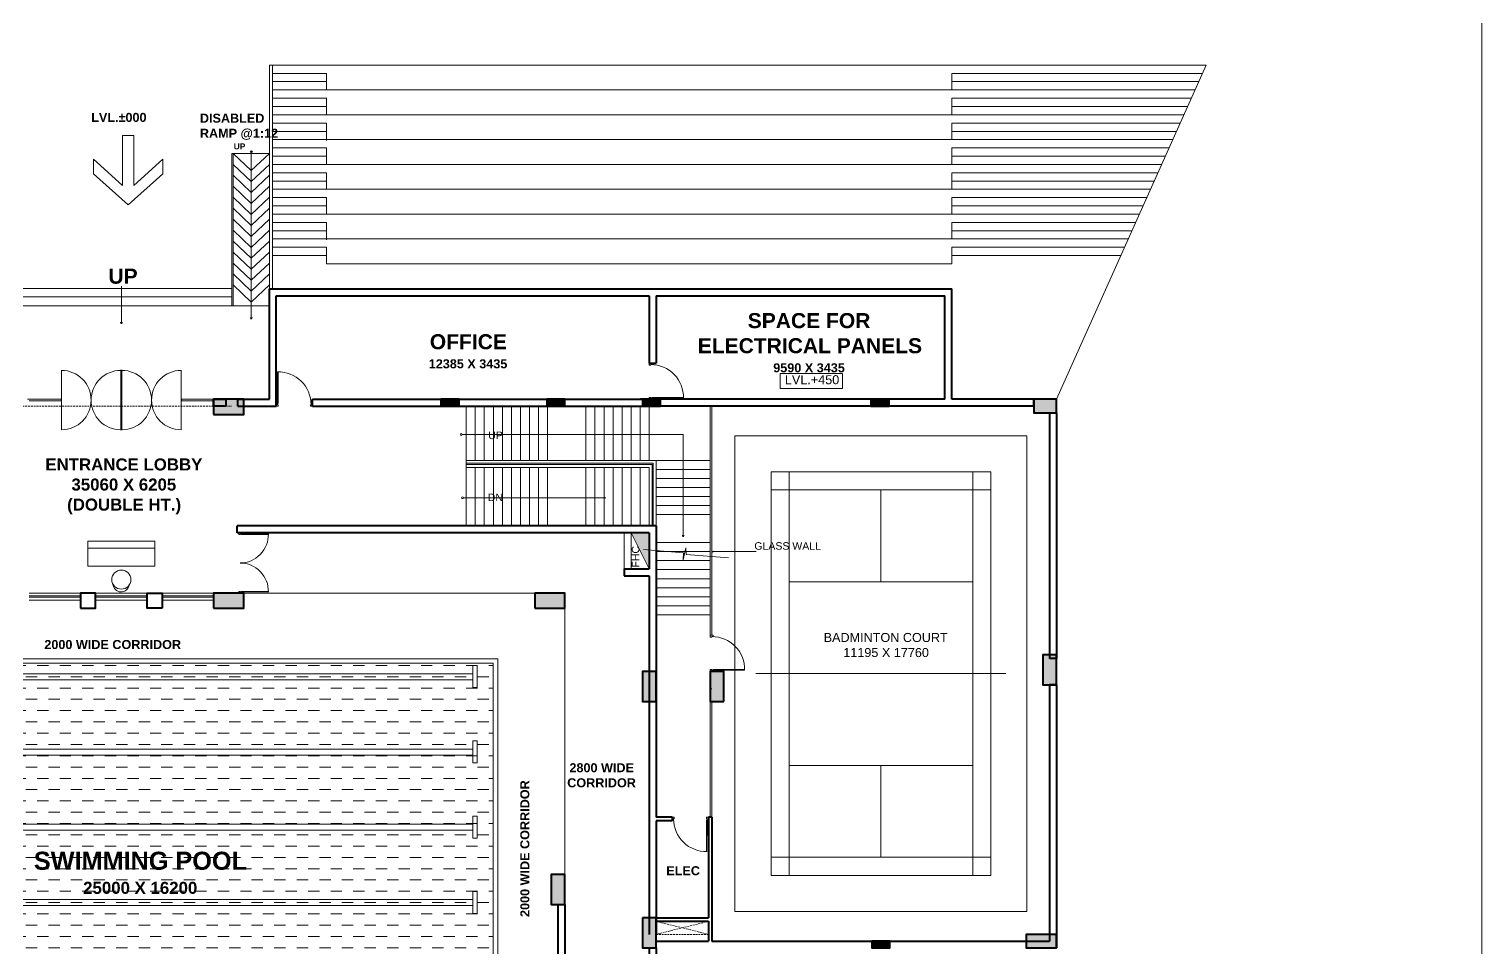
# Model space of a CAD drawing. Header units: inches. Extents: x 3031157 to 3117753, y 705284 to 945006.
# Drawn here: x 3069501 to 3117753, y 738870 to 769387 of the extents above; entities that cross this region are included whole.
import ezdxf

# ---------------------------------------------------------------- set-up
doc = ezdxf.new("R2010")
doc.units = ezdxf.units.IN
doc.header["$LTSCALE"] = 250
doc.header["$MEASUREMENT"] = 0
doc.linetypes.add('HIDDEN', pattern=[0.375, 0.25, -0.125])
doc.layers.get('0').update_dxf_attribs({"lineweight": 13})
for name, color, linetype, lineweight in [('col', 6, 'Continuous', 40), ('door', 3, 'Continuous', 15), ('ele', 2, 'Continuous', 20), ('furniture', 97, 'Continuous', 18), ('hatch', 8, 'Continuous', 5), ('hidden', 116, 'HIDDEN', 13), ('Stairs', 2, 'Continuous', 18), ('text', 190, 'Continuous', 20), ('wall', 1, 'Continuous', 40), ('win', 4, 'Continuous', 18)]:
    doc.layers.add(name, color=color, linetype=linetype, lineweight=lineweight)
doc.styles.get("Standard").update_dxf_attribs({"font": 'swissc.ttf', "height": 100})
doc.dimstyles.get("Standard").update_dxf_attribs({"dimtxt": 100, "dimasz": 50, "dimexe": 50, "dimexo": 50, "dimgap": 1, "dimtad": 0, "dimdec": 0, "dimzin": 4, "dimdsep": 46, "dimtxsty": 'Standard', "dimblk1": 'ARCHTICK', "dimblk2": 'ARCHTICK', "dimsah": 1, "dimcen": 0, "dimdle": 50, "dimclrd": 45, "dimclre": 45, "dimclrt": 256, "dimadec": 0, "dimazin": 0, "dimtfac": 4, "dimtdec": 0, "dimtofl": 0, "dimtmove": 2, "dimatfit": 0, "dimldrblk": 'OPEN30', "dimfxl": 1.5, "dimtolj": 1, "dimtzin": 0, "dimlwd": 18, "dimlwe": 18, "dimarcsym": 0})

# ---------------------------------------------------------------- blocks, each defined once
blk = doc.blocks.new('esr')
at = {"layer": 'door', "color": 5, "lineweight": 18, "ltscale": 0.1}
for p, q in [((3230921, 1727251), (3230914, 1727206)), ((3230914, 1727206), (3230959, 1727200)), ((3230921, 1727251), (3231016, 1727237)), ((3230959, 1727200), (3230956, 1727181)), ((3231007, 1727173), (3230956, 1727181)), ((3231016, 1727237), (3231007, 1727173)), ((3230749, 1726108), (3229720, 1726260)), ((3230753, 1726129), (3229722, 1726280)), ((3230746, 1726063), (3230753, 1726108)), ((3230746, 1726063), (3230842, 1726049)), ((3230756, 1726127), (3230753, 1726108)), ((3230753, 1726108), (3230797, 1726101)), ((3230797, 1726101), (3230800, 1726120)), ((3230851, 1726113), (3230800, 1726120)), ((3230842, 1726049), (3230851, 1726113))]:
    blk.add_line(p, q, dxfattribs=at)
at = {"layer": 'door', "lineweight": 18, "ltscale": 0.1}
blk.add_arc((3230800, 1726122, 0), 1089, 81.6364, 172.9588, dxfattribs=at)
blk = doc.blocks.new('badminton')
at = {"layer": 'furniture'}
for p, q in [((105, 6410), (105, -6990)), ((6205, -6990), (6205, 6410)), ((6805, 5810), (-495, 5810)), ((3155, 2760), (3155, 5810)), ((105, 2760), (6205, 2760)), ((-995, -290), (7305, -290)), ((105, -3340), (6205, -3340)), ((3155, -3340), (3155, -6390)), ((-495, -6390), (6805, -6390))]:
    blk.add_line(p, q, dxfattribs=at)
blk.add_lwpolyline([(-1695, -8190), (-1695, 7610), (8005, 7610), (8005, -8190)], close=True, dxfattribs=at)
blk.add_lwpolyline([(-495, 6410), (-495, -6990), (6805, -6990), (6805, 6410), (-495, 6410)], dxfattribs=at)
blk = doc.blocks.new('_ArchTick')
at = {"color": 0, "linetype": 'ByBlock', "const_width": 0.15}
blk.add_lwpolyline([(-0.5, -0.5), (0.5, 0.5)], dxfattribs=at)
blk = doc.blocks.new('_Open30')
at = {"color": 0, "linetype": 'ByBlock', "lineweight": -2}
for p, q in [((-1, 0.27), (0, 0)), ((0, 0), (-1, -0.27)), ((0, 0), (-1, 0))]:
    blk.add_line(p, q, dxfattribs=at)
blk = doc.blocks.new('A$C483A0430')
at = {"layer": 'door', "color": 5, "lineweight": 18, "ltscale": 0.1, "extrusion": (-4.68159e-09, 1.97941e-08, 1)}
for p, q in [((50, 277, -10), (281, 912, -10)), ((62, 272, -10), (294, 907, -10)), ((21, 285, -10), (0, 226, -10)), ((0, 226, -10), (39, 212, -10)), ((21, 285, -10), (49, 275, -10)), ((49, 275, -10), (39, 247, -10)), ((39, 247, -10), (51, 243, -10)), ((39, 212, -10), (51, 243, -10)), ((61, 270, -10), (49, 275, -10))]:
    blk.add_line(p, q, dxfattribs=at)
at = {"layer": 'door', "lineweight": 18, "ltscale": 0.1, "extrusion": (-4.68159e-09, 1.97941e-08, 1)}
blk.add_arc((51, 243, -10), 707, 339.952, 71.2744, dxfattribs=at)

msp = doc.modelspace()

# ---------------------------------------------------------------- hatches: boundary and pattern name
at = {"layer": 'hatch'}
for points in [[(3075631, 757090), (3075631, 756590), (3076631, 756590), (3076631, 757090)], [(3083181, 757090), (3083181, 756860), (3083781, 756860), (3083781, 757090)], [(3086693, 757090), (3086693, 756860), (3087293, 756860), (3087293, 757090)], [(3089871, 757090), (3089871, 756860), (3090471, 756860), (3090471, 757090)], [(3097461, 757090), (3097461, 756860), (3098061, 756860), (3098061, 757090)], [(3103621, 756640), (3103621, 757090), (3102871, 757090), (3102871, 756640)], [(3075631, 750655), (3075631, 750155), (3076631, 750155), (3076631, 750655)], [(3086296, 750655), (3086296, 750155), (3087296, 750155), (3087296, 750655)], [(3103171, 747605), (3103621, 747605), (3103621, 748605), (3103171, 748605)], [(3089876, 747055), (3090326, 747055), (3090326, 748055), (3089876, 748055)], [(3092126, 747055), (3092576, 747055), (3092576, 748055), (3092126, 748055)], [(3086846, 740310), (3087296, 740310), (3087296, 741310), (3086846, 741310)], [(3090326, 739870), (3089876, 739870), (3089876, 738870), (3090326, 738870)], [(3103621, 738870), (3103621, 739320), (3102621, 739320), (3102621, 738870)], [(3097492, 739100), (3097492, 738870), (3098092, 738870), (3098092, 739100)]]:
    msp.add_hatch(color=256, dxfattribs=at).paths.add_polyline_path(points)
h = msp.add_hatch(color=256, dxfattribs=at)
h.dxf.hatch_style = 1
h.paths.add_polyline_path([(3089497, 752655), (3090094, 752655), (3090097, 751455)])
h = msp.add_hatch(dxfattribs=at)
h.set_pattern_fill('DASH', color=256, scale=3000, style=0)
h.set_pattern_definition([(4e-14, (-4236357.17, 1914127.33), (375, 375), [375, -375])])
h.paths.add_polyline_path([(3084916, 732375), (3084916, 748275), (3060216, 748275), (3060216, 732375)])

# ---------------------------------------------------------------- linework, layer by layer
msp.add_lwpolyline([(3031157, 945006), (3117753, 945006), (3117753, 705284), (3031157, 705284)], close=True)
at = {"layer": 'col'}
for points, elevation in [([(3075631, 756590), (3076631, 756590), (3076631, 757090), (3075631, 757090)], 0), ([(3083181, 757090), (3083181, 756860), (3083781, 756860), (3083781, 757090)], 18880), ([(3086693, 757090), (3086693, 756860), (3087293, 756860), (3087293, 757090)], 9440), ([(3089871, 757090), (3089871, 756860), (3090471, 756860), (3090471, 757090)], 9440), ([(3097461, 757090), (3097461, 756860), (3098061, 756860), (3098061, 757090)], 18880), ([(3103621, 756640), (3103621, 757090), (3102871, 757090), (3102871, 756640)], 18880), ([(3075631, 750155), (3076631, 750155), (3076631, 750655), (3075631, 750655)], 18880), ([(3086296, 750155), (3087296, 750155), (3087296, 750655), (3086296, 750655)], 9440), ([(3103621, 747605), (3103621, 748605), (3103171, 748605), (3103171, 747605)], 18880), ([(3090326, 747055), (3090326, 748055), (3089876, 748055), (3089876, 747055)], 28320), ([(3092576, 747055), (3092576, 748055), (3092126, 748055), (3092126, 747055)], 28320), ([(3087296, 740310), (3087296, 741310), (3086846, 741310), (3086846, 740310)], 18880), ([(3089876, 739870), (3089876, 738870), (3090326, 738870), (3090326, 739870)], 9440), ([(3103621, 739320), (3102621, 739320), (3102621, 738870), (3103621, 738870)], 18880), ([(3097492, 739100), (3097492, 738870), (3098092, 738870), (3098092, 739100)], 18880)]:
    msp.add_lwpolyline(points, close=True, dxfattribs=dict(at, elevation=elevation))
at = {"layer": 'Defpoints'}
msp.add_circle((3076881, 765312), 27.4, dxfattribs=at)
at = {"layer": 'door'}
for p, q in [((3070576, 758053), (3070576, 756078)), ((3072551, 756065), (3072551, 758065)), ((3072551, 758053), (3072551, 756078)), ((3072581, 756065), (3072581, 758065)), ((3072581, 758053), (3072581, 756078)), ((3074556, 758053), (3074556, 756078))]:
    msp.add_line(p, q, dxfattribs=at)
for centre, start, end in [((3070576, 757065), 270, 90), ((3072551, 757065), 90, 270), ((3072581, 757065), 270, 90), ((3074556, 757065), 90, 270)]:
    msp.add_arc(centre, 987, start, end, dxfattribs=at)
at = {"layer": 'ele'}
for p, q in [((3083887, 755924), (3091226, 755924)), ((3089267, 752655), (3089267, 751455)), ((3089497, 752655), (3089497, 751455)), ((3089497, 752655), (3090097, 751455))]:
    msp.add_line(p, q, dxfattribs=at)
at = {"layer": 'ele', "extrusion": (-0.046989, -1.58447e-06, 0.998895), "elevation": 210352}
msp.add_lwpolyline([(-764477, 3084963), (-764957, 3084963), (-764093, 3085926), (-765746, 3085926), (-765746, 3086298), (-764093, 3086298), (-764957, 3087261), (-764477, 3087261), (-763448, 3086112)], close=True, dxfattribs=at)
at = {"layer": 'ele', "extrusion": (1.68695e-08, -1.1209e-08, 1), "elevation": 9440}
for points in [[(3085066, 732277), (3085066, 748477), (3060066, 748477), (3060066, 732277)], [(3084916, 732427), (3084916, 748327), (3060216, 748327), (3060216, 732427)], [(3060897, 747777), (3084235, 747777), (3084235, 747977), (3060897, 747977)], [(3060897, 745277), (3084235, 745277), (3084235, 745477), (3060897, 745477)], [(3060897, 742777), (3084235, 742777), (3084235, 742977), (3060897, 742977)], [(3060897, 740277), (3084235, 740277), (3084235, 740477), (3060897, 740477)]]:
    msp.add_lwpolyline(points, close=True, dxfattribs=at)
at = {"layer": 'ele', "elevation": 9440}
for points in [[(3084235, 747515), (3084235, 748246), (3084385, 748246), (3084385, 747515), (3084235, 747515)], [(3084235, 745015), (3084235, 745746), (3084385, 745746), (3084385, 745015), (3084235, 745015)], [(3084235, 742515), (3084235, 743246), (3084385, 743246), (3084385, 742515), (3084235, 742515)], [(3084235, 740015), (3084235, 740746), (3084385, 740746), (3084385, 740015), (3084235, 740015)]]:
    msp.add_lwpolyline(points, dxfattribs=at)
at = {"layer": 'ele'}
for centre in [(3083857, 755924), (3083897, 753821)]:
    msp.add_circle(centre, 30, dxfattribs=at)
at = {"layer": 'hidden'}
for p, q in [((3068906, 756860), (3076226, 756860)), ((3092061, 739755), (3090326, 739320)), ((3090326, 739755), (3092061, 739322))]:
    msp.add_line(p, q, dxfattribs=at)
msp.add_lwpolyline([(3090326, 739320), (3092061, 739320), (3092061, 739755), (3090326, 739755)], close=True, dxfattribs=at)
at = {"layer": 'Stairs'}
for p, q in [((3077481, 760755), (3077481, 768190)), ((3077481, 768190), (3077581, 768190)), ((3077581, 760755), (3077581, 768190)), ((3079381, 768190), (3077581, 768190)), ((3100146, 768190), (3079381, 768190)), ((3108591, 768190), (3100146, 768190)), ((3108591, 768190), (3103621, 757090)), ((3079381, 767915), (3077581, 767915)), ((3079381, 767365), (3079381, 767915)), ((3100146, 767365), (3100146, 767915)), ((3108468, 767915), (3100146, 767915)), ((3079381, 767640), (3077581, 767640)), ((3079381, 767365), (3077581, 767365)), ((3100146, 767365), (3079381, 767365)), ((3108345, 767640), (3100146, 767640)), ((3108222, 767365), (3100146, 767365)), ((3079381, 767090), (3077581, 767090)), ((3079381, 766815), (3077581, 766815)), ((3079381, 766540), (3079381, 767090)), ((3100146, 766540), (3100146, 767090)), ((3108098, 767090), (3100146, 767090)), ((3107975, 766815), (3100146, 766815)), ((3079381, 766540), (3077581, 766540)), ((3079381, 766265), (3077581, 766265)), ((3100146, 766540), (3079381, 766540)), ((3079381, 765688), (3079381, 766265)), ((3107852, 766540), (3100146, 766540)), ((3100146, 765715), (3100146, 766265)), ((3107729, 766265), (3100146, 766265)), ((3079381, 765990), (3077581, 765990)), ((3107606, 765990), (3100146, 765990)), ((3079381, 765715), (3077581, 765715)), ((3079381, 765440), (3077581, 765440)), ((3100146, 765715), (3079381, 765715)), ((3079381, 764890), (3079381, 765440)), ((3107483, 765715), (3100146, 765715)), ((3100146, 764890), (3100146, 765440)), ((3107360, 765440), (3100146, 765440)), ((3076231, 760190), (3076231, 765257)), ((3076281, 765257), (3076231, 765257)), ((3076281, 760190), (3076281, 765257)), ((3076281, 765257), (3077481, 765257)), ((3079381, 765165), (3077581, 765165)), ((3079381, 764890), (3077581, 764890)), ((3100146, 764890), (3079381, 764890)), ((3107237, 765165), (3100146, 765165)), ((3107113, 764890), (3100146, 764890)), ((3079381, 764615), (3077581, 764615)), ((3079381, 764340), (3077581, 764340)), ((3079381, 764065), (3079381, 764615)), ((3100146, 764065), (3100146, 764615)), ((3106990, 764615), (3100146, 764615)), ((3106867, 764340), (3100146, 764340)), ((3079381, 764065), (3077581, 764065)), ((3100146, 764065), (3079381, 764065)), ((3106744, 764065), (3100146, 764065)), ((3079381, 763790), (3077581, 763790)), ((3079381, 763515), (3077581, 763515)), ((3079381, 763240), (3079381, 763790)), ((3100146, 763240), (3100146, 763790)), ((3106621, 763790), (3100146, 763790)), ((3106498, 763515), (3100146, 763515)), ((3079381, 763240), (3077581, 763240)), ((3079381, 762965), (3077581, 762965)), ((3100146, 763240), (3079381, 763240)), ((3079381, 762392), (3079381, 762965)), ((3106375, 763240), (3100146, 763240)), ((3100146, 762415), (3100146, 762965)), ((3106252, 762965), (3100146, 762965)), ((3079381, 762690), (3077581, 762690)), ((3079381, 762415), (3077581, 762415)), ((3100146, 762415), (3079381, 762415)), ((3106128, 762690), (3100146, 762690)), ((3106005, 762415), (3100146, 762415)), ((3079381, 762140), (3077581, 762140)), ((3079381, 761590), (3079381, 762140)), ((3100146, 761590), (3100146, 762140)), ((3105882, 762140), (3100146, 762140)), ((3079381, 761865), (3077581, 761865)), ((3100146, 761590), (3079381, 761590)), ((3105759, 761865), (3100146, 761865)), ((3067651, 760765), (3076231, 760765)), ((3067651, 760490), (3076231, 760490)), ((3067651, 760190), (3077481, 760190)), ((3084021, 756860), (3084021, 755060)), ((3084321, 756860), (3084321, 755060)), ((3084621, 756860), (3084621, 755060)), ((3084921, 756860), (3084921, 755060)), ((3085221, 756860), (3085221, 755060)), ((3085521, 756860), (3085521, 755060)), ((3085821, 756860), (3085821, 755060)), ((3086121, 756860), (3086121, 755060)), ((3086421, 756860), (3086421, 755060)), ((3086721, 756860), (3086721, 755060)), ((3087996, 756860), (3087996, 755060)), ((3088296, 756860), (3088296, 755060)), ((3088596, 756860), (3088596, 755060)), ((3088896, 756860), (3088896, 755060)), ((3089196, 756860), (3089196, 755060)), ((3089496, 756860), (3089496, 755060)), ((3089796, 756860), (3089796, 755060)), ((3090096, 756860), (3090096, 755060)), ((3084021, 754828), (3084021, 752885)), ((3084321, 754828), (3084321, 752885)), ((3084621, 754828), (3084621, 752885)), ((3084921, 754828), (3084921, 752885)), ((3085221, 754828), (3085221, 752885)), ((3085521, 754828), (3085521, 752885)), ((3085821, 754828), (3085821, 752885)), ((3086121, 754828), (3086121, 752885)), ((3086421, 754828), (3086421, 752885)), ((3086721, 754828), (3086721, 752885)), ((3087996, 754828), (3087996, 752885)), ((3088296, 754828), (3088296, 752885)), ((3088596, 754828), (3088596, 752885)), ((3088896, 754828), (3088896, 752885)), ((3089196, 754828), (3089196, 752885)), ((3089496, 754828), (3089496, 752885)), ((3089796, 754828), (3089796, 752885)), ((3090326, 755060), (3092126, 755060)), ((3090326, 754760), (3092126, 754760)), ((3090326, 754460), (3092126, 754460)), ((3090326, 754160), (3092126, 754160)), ((3090326, 753860), (3092126, 753860)), ((3090326, 753560), (3092126, 753560)), ((3090326, 753260), (3092126, 753260)), ((3090326, 752333), (3092126, 752333)), ((3090326, 752033), (3092126, 752033)), ((3090326, 751733), (3092126, 751733)), ((3090326, 751433), (3092126, 751433)), ((3090326, 751133), (3092126, 751133)), ((3090326, 750833), (3092126, 750833)), ((3090326, 750533), (3092126, 750533)), ((3090326, 750233), (3092126, 750233)), ((3090326, 749933), (3092126, 749933))]:
    msp.add_line(p, q, dxfattribs=at)
for points in [[(3076281, 765257), (3076881, 764685), (3077481, 765257)], [(3076281, 764893), (3076881, 764321), (3077481, 764893)], [(3076281, 764529), (3076881, 763957), (3077481, 764529)], [(3076281, 764165), (3076881, 763593), (3077481, 764165)], [(3076281, 763801), (3076881, 763229), (3077481, 763801)], [(3076281, 763437), (3076881, 762865), (3077481, 763437)], [(3076281, 763073), (3076881, 762501), (3077481, 763073)], [(3076281, 762709), (3076881, 762137), (3077481, 762709)], [(3076281, 762345), (3076881, 761773), (3077481, 762345)], [(3076281, 761981), (3076881, 761409), (3077481, 761981)], [(3076281, 761617), (3076881, 761045), (3077481, 761617)], [(3076281, 761253), (3076881, 760681), (3077481, 761253)], [(3076281, 760889), (3076881, 760317), (3077481, 760889)], [(3092735, 751823), (3091329, 751940), (3091315, 752162), (3091226, 751764), (3091236, 751990), (3089911, 752099)]]:
    msp.add_lwpolyline(points, dxfattribs=at)
at = {"layer": 'text'}
msp.add_lwpolyline([(3094446, 757950), (3096519, 757950), (3096519, 757447), (3094446, 757447)], close=True, dxfattribs=at)
at = {"layer": 'wall'}
for p, q in [((3077481, 760755), (3100146, 760755)), ((3077481, 757090), (3077481, 760755)), ((3077711, 760525), (3090096, 760525)), ((3077711, 756860), (3077711, 760525)), ((3090096, 760525), (3090096, 758290)), ((3090326, 760525), (3090326, 758290)), ((3090326, 760525), (3099916, 760525)), ((3099916, 757090), (3099916, 760525)), ((3100146, 757090), (3100146, 760755)), ((3090095, 758290), (3090326, 758290)), ((3076431, 757090), (3077481, 757090)), ((3076431, 756860), (3076431, 757090)), ((3078911, 757090), (3090096, 757090)), ((3078911, 756860), (3078911, 757090)), ((3089871, 757090), (3089806, 757090)), ((3099916, 757090), (3090471, 757090)), ((3102871, 757090), (3100146, 757090)), ((3102871, 756860), (3102871, 757090)), ((3076431, 756860), (3077711, 756860)), ((3078911, 756860), (3090326, 756860)), ((3078911, 756860), (3083181, 756860)), ((3102871, 756860), (3090471, 756860)), ((3103391, 756640), (3103391, 748480)), ((3103391, 756640), (3103621, 756640)), ((3103621, 756640), (3103621, 748480)), ((3090326, 752885), (3076410, 752885)), ((3076410, 752655), (3076410, 752885)), ((3076410, 752655), (3076410, 752885)), ((3090326, 752885), (3090326, 743210)), ((3090096, 752655), (3076410, 752655)), ((3090096, 752655), (3090096, 751455)), ((3090096, 752655), (3090096, 751455)), ((3089267, 751455), (3090097, 751455)), ((3089267, 751455), (3089267, 751225)), ((3089267, 751225), (3090097, 751225)), ((3090096, 751225), (3090096, 739320)), ((3103621, 748480), (3103391, 748480)), ((3103396, 747605), (3103391, 739100)), ((3103626, 747605), (3103396, 747605)), ((3103626, 747605), (3103621, 738870)), ((3090861, 743210), (3090326, 743210)), ((3090326, 743095), (3090326, 739320)), ((3090861, 743095), (3090326, 743095)), ((3090861, 743210), (3090861, 743095)), ((3092176, 743210), (3092061, 743210)), ((3092061, 743210), (3092061, 739870)), ((3092176, 743210), (3092176, 739100)), ((3087066, 740310), (3087066, 733325)), ((3087066, 740310), (3087296, 740310)), ((3087296, 740310), (3087296, 733555)), ((3090326, 739870), (3092061, 739870)), ((3090326, 739755), (3092061, 739755)), ((3092061, 739755), (3092061, 739100)), ((3090096, 738870), (3090096, 737370)), ((3090326, 739100), (3092061, 739100)), ((3090326, 738870), (3090326, 735585)), ((3092176, 739100), (3103391, 739100))]:
    msp.add_line(p, q, dxfattribs=at)
for points in [[(3076041, 756860), (3075631, 756860), (3075631, 757090), (3076041, 757090)], [(3071211, 750155), (3071711, 750155), (3071711, 750655), (3071211, 750655)], [(3073922, 750155), (3073422, 750155), (3073422, 750655), (3073922, 750655)]]:
    msp.add_lwpolyline(points, close=True, dxfattribs=at)
at = {"layer": 'win'}
for p, q in [((3069451, 757090), (3070566, 757090)), ((3069501, 757090), (3070566, 757090)), ((3070566, 757090), (3070566, 757040)), ((3074566, 757090), (3075681, 757090)), ((3074566, 757090), (3075631, 757090)), ((3074566, 757090), (3074566, 757040)), ((3069501, 757040), (3070566, 757040)), ((3074566, 757040), (3075631, 757040)), ((3092126, 756860), (3092124, 749255)), ((3092176, 756860), (3092174, 749255)), ((3084021, 755060), (3084021, 754828)), ((3090326, 755060), (3084021, 755060)), ((3084021, 754965), (3090231, 754965)), ((3084021, 754925), (3090191, 754925)), ((3090096, 754828), (3084021, 754828)), ((3090096, 754828), (3090096, 752885)), ((3090191, 754925), (3090191, 752885)), ((3090231, 754965), (3090231, 752885)), ((3090326, 755060), (3090326, 752885)), ((3073679, 752378), (3071449, 752378)), ((3071449, 751548), (3071449, 752378)), ((3073679, 751548), (3073679, 752378)), ((3073679, 752148), (3071449, 752148)), ((3073679, 751548), (3071449, 751548)), ((3071211, 750655), (3069501, 750655)), ((3071211, 750560), (3069501, 750560)), ((3071211, 750520), (3069501, 750520)), ((3071211, 750425), (3069501, 750425)), ((3071711, 750655), (3073422, 750655)), ((3071711, 750560), (3073422, 750560)), ((3071711, 750520), (3073422, 750520)), ((3071711, 750425), (3073422, 750425)), ((3073922, 750655), (3075631, 750655)), ((3073922, 750560), (3075631, 750560)), ((3073922, 750520), (3075631, 750520)), ((3073922, 750425), (3075631, 750425)), ((3087297, 750655), (3076632, 750655)), ((3087297, 750655), (3087297, 741310)), ((3092124, 749255), (3092174, 749255)), ((3092126, 747480), (3092176, 747480)), ((3092126, 747055), (3092126, 743210)), ((3092176, 747055), (3092176, 743210))]:
    msp.add_line(p, q, dxfattribs=at)
msp.add_circle((3072566, 751102), 317, dxfattribs=at)
msp.add_arc((3072559, 750963), 271, 183.084, 350.7921, dxfattribs=at)

# ---------------------------------------------------------------- block references
at = {"layer": 'door', "extrusion": (1.6736e-08, -1.14198e-08, -1), "xscale": -1, "zscale": -0.9999999612348188, "rotation": 81.6365595297787}
msp.add_blockref('esr', (-900086, 3702286, 0), dxfattribs=at)
at = {"layer": 'door', "extrusion": (-1.14198e-08, 1.6736e-08, -1)}
for p, zscale, rotation in [((-6035521, -1420535, 0), -0.9999999612348194, 8.363440470221306), ((-6037552, -1429570, 0), -0.9999999612348196, 8.36344047022119)]:
    msp.add_blockref('esr', p, dxfattribs=dict(at, zscale=zscale, rotation=rotation))
at = {"layer": 'door', "yscale": 1.333306434444089, "zscale": 1.333306434444089}
for p, xscale, rotation in [((3076180, 752552), 1.333306434444089, 290.04811622484), ((3076180, 750758), -1.333306434444089, 249.95188377516)]:
    msp.add_blockref('A$C483A0430', p, dxfattribs=dict(at, xscale=xscale, rotation=rotation))
at = {"layer": 'door', "extrusion": (-1.6736e-08, 1.14198e-08, -1), "xscale": -1, "zscale": -0.9999999612348188, "rotation": 261.6365595297787}
msp.add_blockref('esr', (-5269686, -2202215, 0), dxfattribs=at)
at = {"layer": 'furniture', "extrusion": (-1.68695e-08, -1.12089e-08, -1), "zscale": -1, "rotation": 180.000046749819}
msp.add_blockref('badminton', (-3094638, 747690, 0), dxfattribs=at)
msp.add_blockref('badminton', (-3094638, 747690, 0), dxfattribs=at)

# ---------------------------------------------------------------- texts
at = {"layer": 'text'}
for s, width, heights, insert, char_height, attachment_point in [('\\pi1113;{\\fArial|b1|i0|c0|p34;LVL.±000}', 3305.53, [0], (3070452, 766603), 300, 1), ('{\\fArial|b1|i0|c0|p34;DISABLED RAMP @1:12}', 3305.53, [0], (3075175, 766576), 300, 1), ('\\pi1475.1;{\\fArial|b1|i0|c0|p34;UP}', 3305.53, [0], (3074822, 765589), 200, 1), ('\\pi1208.7;{\\fArial|b1|i0|c0|p34;UP}', 3305.53, [0], (3070928, 761430), 500, 1), ('\\pi2103;{\\fArial|b1|i0|c0|p34;\\H2x;SPACE FOR \\P\\pi443.05;ELECTRICAL PANELS\\P\\pi2950.5;\\H0.6x;9590 X 3435}', 8252.06, [0], (3091266, 759954), 250, 1), ('\\pi404.81;{\\fArial|b1|i0|c0|p34;\\H2x;OFFICE\\P\\pi370.6;\\H0.6x;12385 X 3435}', 3305.53, [0], (3082405, 759253), 250, 1), ('\\pi775.07;{\\fArial|b0|i0|c0|p34;LVL.+450}', 3305.53, [0], (3093827, 757892), 300, 1), ('{\\fArial|b0|i0|c0|p34;UP}', 3305.53, [0], (3085236, 756019), 250, 3), ('\\pi1.2759;{\\fArial|b1|i0|c0|p34;ENTRANCE LOBBY\\P\\pi867.85;35060 X 6205\\P\\pi724.6;(DOUBLE HT.)}', 5178, [0], (3070041, 755127), 400, 1), ('{\\fArial|b0|i0|c0|p34;DN}', 3305.53, [0], (3085239, 753959), 250, 3), ('{\\fArial|b0|i0|c0|p34;GLASS WALL}', 3305.53, [0], (3095801, 752345), 250, 3), ('\\pi1738.3;{\\fArial|b1|i0|c0|p34;2000 WIDE CORRIDOR}', 8005.04, [0], (3068270, 749097), 300, 1), ('\\pi705.75;{\\fArial|b0|i0|c0|p34;BADMINTON COURT\\P\\pi1357.9;11195 X 17760}', 5493.41, [0], (3095185, 749331), 300, 1), ('\\pi596.93;{\\fArial|b1|i0|c0|p34;2800 WIDE \\P\\pi522.95;CORRIDOR}', 3305.53, [811], (3086851, 745005), 300, 1), ('\\pi729.76;{\\fArial|b1|i0|c0|p34;\\H2x;SWIMMING POOL\\fArial|b0|i0|c0|p34;\\H0.5x;\\P\\pi2366;\\fArial|b1|i0|c0|p34;\\H1.3333x;25000 X 16200}', 8481.49, [0], (3068931, 742066), 300, 1), ('\\pi1119.9;{\\fArial|b1|i0|c0|p34;ELEC}', 3305.53, [811], (3089544, 741585), 300, 1)]:
    msp.add_mtext_dynamic_manual_height_columns(s, width=width, gutter_width=1, heights=heights, dxfattribs=dict(at, insert=insert, char_height=char_height, attachment_point=attachment_point))
at = {"layer": 'text', "rotation": 90}
for s, width, insert, char_height, attachment_point in [('\\pi1315.1;{\\fArial|b0|i0|c0|p34;FHC}', 3305.53, (3089772, 750186), 250, 7), ('\\pi1738.3;{\\fArial|b1|i0|c0|p34;2000 WIDE CORRIDOR}', 8005.04, (3085816, 738160), 300, 1)]:
    msp.add_mtext_dynamic_manual_height_columns(s, width=width, gutter_width=1, heights=[0], dxfattribs=dict(at, insert=insert, char_height=char_height, attachment_point=attachment_point))

# ---------------------------------------------------------------- leaders
at = {"layer": 'text'}
for points in [[(3076881, 759754, 9440), (3076881, 765285, 9440)], [(3072566, 759599, 18880), (3072566, 760848, 18880)], [(3091226, 752528, 18880), (3091226, 755924, 18880)], [(3088642, 753821, 18880), (3083927, 753821, 18880)], [(3092176, 752032, 9440), (3093644, 752032, 9440)]]:
    msp.add_leader(points, dimstyle='Standard', dxfattribs=at)

doc.saveas('drawing.dxf')
